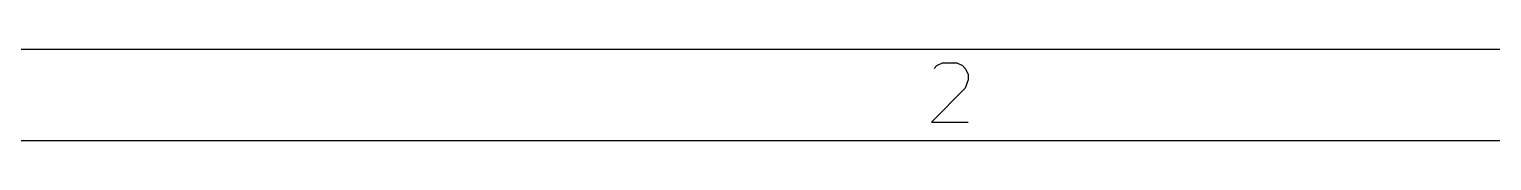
# Model space of a CAD drawing. Header units: inches. Extents: x 0.4 to 11.3, y -7.9 to -0.4.
# Drawn here: x 2.581 to 3.84, y -0.472 to -0.394 of the extents above; entities that cross this region are included whole.
import ezdxf

# ---------------------------------------------------------------- set-up
doc = ezdxf.new("R2010")
doc.units = ezdxf.units.IN
doc.header["$MEASUREMENT"] = 0

msp = doc.modelspace()

# ---------------------------------------------------------------- linework, layer by layer
at = {"layer": 'BLACK', "linetype": 'CONTINUOUS'}
for p, q in [((0.3937, -0.3937), (11.2993, -0.3937)), ((3.3601, -0.4101), (3.3625, -0.4077)), ((3.3625, -0.4077), (3.3674, -0.4053)), ((3.3674, -0.4053), (3.3796, -0.4053)), ((3.3796, -0.4053), (3.3845, -0.4077)), ((3.3845, -0.4077), (3.3869, -0.4101)), ((3.3869, -0.4101), (3.3893, -0.415)), ((3.3893, -0.415), (3.3893, -0.4199)), ((3.3869, -0.4272), (3.3577, -0.4564)), ((3.3893, -0.4199), (3.3869, -0.4272)), ((3.3577, -0.4564), (3.3893, -0.4564)), ((0.4724, -0.4724), (11.2206, -0.4724))]:
    msp.add_line(p, q, dxfattribs=at)

doc.saveas('drawing.dxf')
